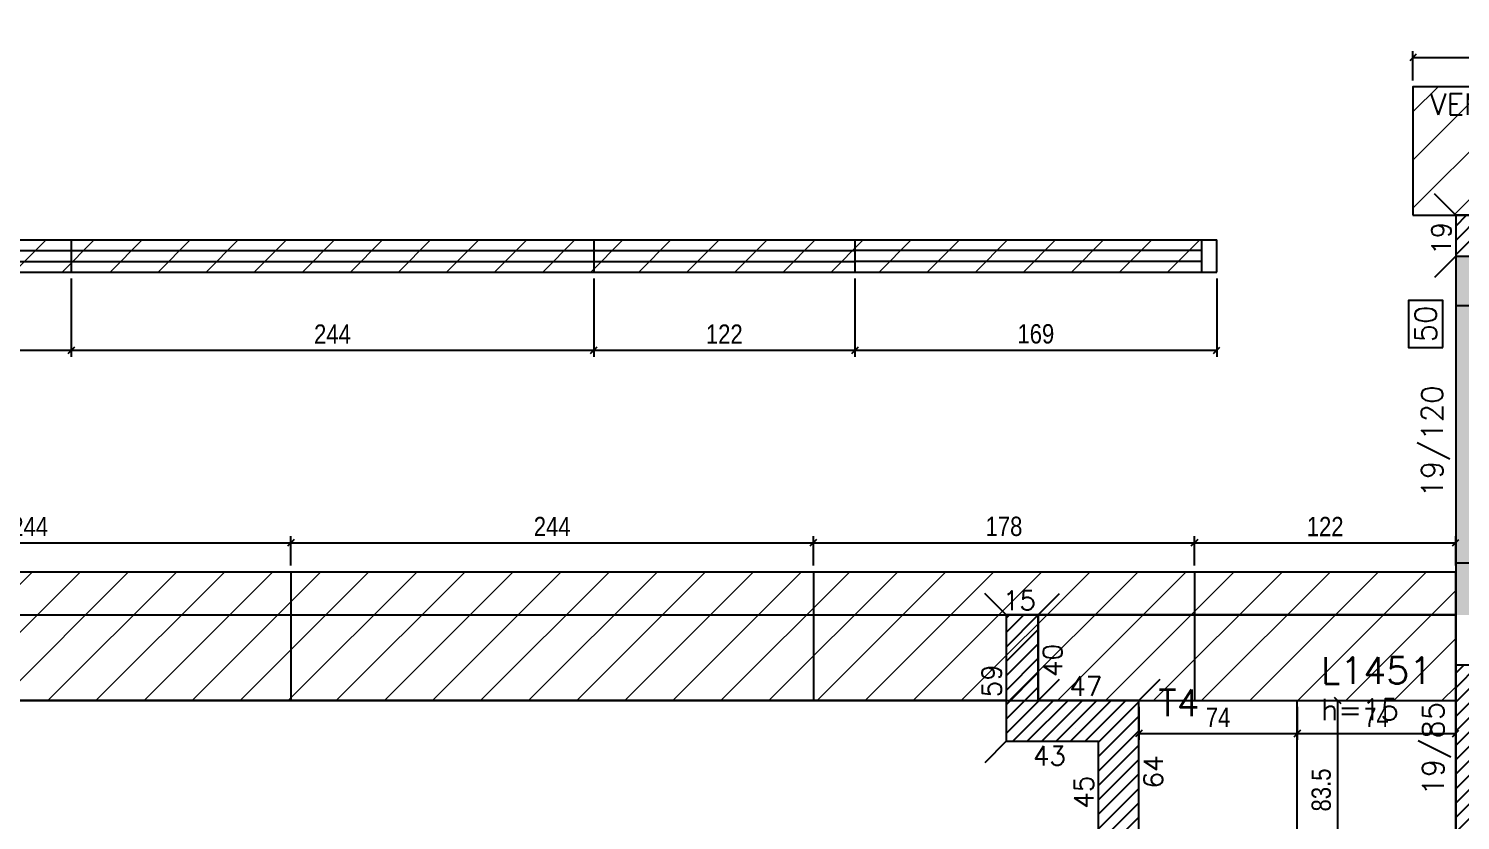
# Model space of a CAD drawing. Extents: x 1860 to 8661, y -614 to 3008.
# Drawn here: x 4824 to 5493, y 1822 to 2192 of the extents above; entities that cross this region are included whole.
import ezdxf
from ezdxf.enums import TextEntityAlignment as Align

# ---------------------------------------------------------------- set-up
doc = ezdxf.new("R2010")
doc.units = 0
for name, color, linetype in [('242', 12, 'Continuous'), ('COTA', 241, 'Continuous'), ('F-CORTE', 4, 'Continuous'), ('F-DESNIVEL-1', 254, 'Continuous'), ('F-LAJES', 3, 'Continuous'), ('F-LAJES-DIM', 2, 'Continuous'), ('F-LAJES-NOME', 4, 'Continuous'), ('F-PILARES-DIM', 172, 'Continuous'), ('F-PILARES-HACH', 174, 'Continuous'), ('F-PILARES-N', 170, 'Continuous'), ('F-PILARES-NASCE', 4, 'Continuous'), ('F-PILARES-NOME', 170, 'Continuous'), ('F-PILARES-S', 170, 'Continuous'), ('F-SOLIDO-CORTE', 71, 'Continuous'), ('F-VIGAS', 3, 'Continuous'), ('F-VIGAS-DIM', 2, 'Continuous'), ('Painéis', 200, 'Continuous'), ('SARR_2.2x7', 40, 'Continuous')]:
    doc.layers.add(name, color=color, linetype=linetype)
doc.layers.add('Hachura', color=251, linetype='Continuous', lineweight=9)
doc.styles.add('COTA TECNICA-50', font='techl___.ttf', dxfattribs={"height": 9})
doc.styles.add('MCP', font='romans.shx')
doc.dimstyles.new('COTA PAINEL-50', dxfattribs={"dimtxt": 9, "dimasz": 3, "dimexe": 3, "dimexo": 3, "dimgap": 3, "dimtad": 1, "dimdec": 1, "dimzin": 12, "dimdsep": 46, "dimtxsty": 'COTA TECNICA-50', "dimblk1": 'OBLIQUE', "dimblk2": 'OBLIQUE', "dimsah": 1, "dimcen": 0.9, "dimclrd": 4, "dimclre": 4, "dimclrt": 240, "dimadec": 1, "dimazin": 3, "dimtfac": 1, "dimtdec": 1, "dimtmove": 0, "dimatfit": 3, "dimfxl": 1, "dimtolj": 1, "dimtzin": 12, "dimarcsym": 0})
pattern_1 = [(45, (4214.506, 480.1385), (-3.367596, 3.367596), [])]

# ---------------------------------------------------------------- blocks, each defined once
blk = doc.blocks.new('*U38')
at = {"layer": 'F-VIGAS-DIM', "color": 1}
blk.add_lwpolyline([(0, 0), (22, 0), (22, 16), (0, 16)], close=True, dxfattribs=at)
at = {"layer": 'F-VIGAS-DIM', "style": 'MCP'}
blk.add_attdef('DIM', text='', height=10, dxfattribs=at).set_placement((11, 8), align=Align.MIDDLE_CENTER)
blk = doc.blocks.new('_Oblique')
at = {"color": 0, "linetype": 'ByBlock', "lineweight": -2}
blk.add_line((-0.5, -0.5), (0.5, 0.5), dxfattribs=at)
blk = doc.blocks.new('*D334')
at = {"layer": 'COTA', "color": 4, "lineweight": -2, "transparency": 16777216}
for p, q in [((4702.51, 1941.14), (4702.51, 1954.81)), ((4946.51, 1941.14), (4946.51, 1954.81)), ((4702.51, 1951.81), (4946.51, 1951.81))]:
    blk.add_line(p, q, dxfattribs=at)
at = {"layer": 'Defpoints', "color": 0, "transparency": 16777216}
for p in [(4946.51, 1951.81), (4702.51, 1938.14), (4946.51, 1938.14)]:
    blk.add_point(p, dxfattribs=at)
at = {"layer": 'COTA', "color": 4, "lineweight": -2, "transparency": 16777216, "xscale": 3, "yscale": 3, "zscale": 3, "rotation": 180}
blk.add_blockref('_Oblique', (4702.51, 1951.81), dxfattribs=at)
at = {"layer": 'COTA', "color": 4, "lineweight": -2, "transparency": 16777216, "xscale": 3, "yscale": 3, "zscale": 3}
blk.add_blockref('_Oblique', (4946.51, 1951.81), dxfattribs=at)
at = {"layer": 'COTA', "color": 240, "transparency": 16777216, "insert": (4824.51, 1959.38), "char_height": 9, "attachment_point": 5, "style": 'COTA TECNICA-50'}
blk.add_mtext('\\A1;244', dxfattribs=at)
blk = doc.blocks.new('*D335')
at = {"layer": 'COTA', "color": 4, "lineweight": -2, "transparency": 16777216}
for p, q in [((4946.51, 1941.14), (4946.51, 1954.81)), ((5190.51, 1941.14), (5190.51, 1954.81)), ((4946.51, 1951.81), (5190.51, 1951.81))]:
    blk.add_line(p, q, dxfattribs=at)
at = {"layer": 'Defpoints', "color": 0, "transparency": 16777216}
for p in [(5190.51, 1951.81), (4946.51, 1938.14), (5190.51, 1938.14)]:
    blk.add_point(p, dxfattribs=at)
at = {"layer": 'COTA', "color": 4, "lineweight": -2, "transparency": 16777216, "xscale": 3, "yscale": 3, "zscale": 3, "rotation": 180}
blk.add_blockref('_Oblique', (4946.51, 1951.81), dxfattribs=at)
at = {"layer": 'COTA', "color": 4, "lineweight": -2, "transparency": 16777216, "xscale": 3, "yscale": 3, "zscale": 3}
blk.add_blockref('_Oblique', (5190.51, 1951.81), dxfattribs=at)
at = {"layer": 'COTA', "color": 240, "transparency": 16777216, "insert": (5068.51, 1959.38), "char_height": 9, "attachment_point": 5, "style": 'COTA TECNICA-50'}
blk.add_mtext('\\A1;244', dxfattribs=at)
blk = doc.blocks.new('*D336')
at = {"layer": 'COTA', "color": 4, "lineweight": -2, "transparency": 16777216}
for p, q in [((5190.51, 1941.14), (5190.51, 1954.81)), ((5368.51, 1941.14), (5368.51, 1954.81)), ((5190.51, 1951.81), (5368.51, 1951.81))]:
    blk.add_line(p, q, dxfattribs=at)
at = {"layer": 'Defpoints', "color": 0, "transparency": 16777216}
for p in [(5368.51, 1951.81), (5190.51, 1938.14), (5368.51, 1938.14)]:
    blk.add_point(p, dxfattribs=at)
at = {"layer": 'COTA', "color": 4, "lineweight": -2, "transparency": 16777216, "xscale": 3, "yscale": 3, "zscale": 3, "rotation": 180}
blk.add_blockref('_Oblique', (5190.51, 1951.81), dxfattribs=at)
at = {"layer": 'COTA', "color": 4, "lineweight": -2, "transparency": 16777216, "xscale": 3, "yscale": 3, "zscale": 3}
blk.add_blockref('_Oblique', (5368.51, 1951.81), dxfattribs=at)
at = {"layer": 'COTA', "color": 240, "transparency": 16777216, "insert": (5279.51, 1959.4), "char_height": 9, "attachment_point": 5, "style": 'COTA TECNICA-50'}
blk.add_mtext('\\A1;178', dxfattribs=at)
blk = doc.blocks.new('*D337')
at = {"layer": 'COTA', "color": 4, "lineweight": -2, "transparency": 16777216}
for p, q in [((5368.51, 1941.14), (5368.51, 1954.81)), ((5490.51, 1941.14), (5490.51, 1954.81)), ((5368.51, 1951.81), (5490.51, 1951.81))]:
    blk.add_line(p, q, dxfattribs=at)
at = {"layer": 'Defpoints', "color": 0, "transparency": 16777216}
for p in [(5490.51, 1951.81), (5368.51, 1938.14), (5490.51, 1938.14)]:
    blk.add_point(p, dxfattribs=at)
at = {"layer": 'COTA', "color": 4, "lineweight": -2, "transparency": 16777216, "xscale": 3, "yscale": 3, "zscale": 3, "rotation": 180}
blk.add_blockref('_Oblique', (5368.51, 1951.81), dxfattribs=at)
at = {"layer": 'COTA', "color": 4, "lineweight": -2, "transparency": 16777216, "xscale": 3, "yscale": 3, "zscale": 3}
blk.add_blockref('_Oblique', (5490.51, 1951.81), dxfattribs=at)
at = {"layer": 'COTA', "color": 240, "transparency": 16777216, "insert": (5429.51, 1959.36), "char_height": 9, "attachment_point": 5, "style": 'COTA TECNICA-50'}
blk.add_mtext('\\A1;122', dxfattribs=at)
blk = doc.blocks.new('*D342')
at = {"layer": 'COTA', "color": 4, "lineweight": -2, "transparency": 16777216}
for p, q in [((5470.51, 2167.64), (5470.51, 2181.31)), ((5714.51, 2167.64), (5714.51, 2181.31)), ((5470.51, 2178.31), (5714.51, 2178.31))]:
    blk.add_line(p, q, dxfattribs=at)
at = {"layer": 'Defpoints', "color": 0, "transparency": 16777216}
for p in [(5714.51, 2178.31), (5470.51, 2164.64), (5714.51, 2164.64)]:
    blk.add_point(p, dxfattribs=at)
at = {"layer": 'COTA', "color": 4, "lineweight": -2, "transparency": 16777216, "xscale": 3, "yscale": 3, "zscale": 3, "rotation": 180}
blk.add_blockref('_Oblique', (5470.51, 2178.31), dxfattribs=at)
at = {"layer": 'COTA', "color": 4, "lineweight": -2, "transparency": 16777216, "xscale": 3, "yscale": 3, "zscale": 3}
blk.add_blockref('_Oblique', (5714.51, 2178.31), dxfattribs=at)
at = {"layer": 'COTA', "color": 240, "transparency": 16777216, "insert": (5592.51, 2185.88), "char_height": 9, "attachment_point": 5, "style": 'COTA TECNICA-50'}
blk.add_mtext('\\A1;244', dxfattribs=at)
blk = doc.blocks.new('*D441')
at = {"layer": 'COTA', "color": 4, "lineweight": -2, "transparency": 16777216}
for p, q in [((4599.9, 2075.16), (4599.9, 2038.64)), ((4843.9, 2075.16), (4843.9, 2038.64)), ((4599.9, 2041.64), (4843.9, 2041.64))]:
    blk.add_line(p, q, dxfattribs=at)
at = {"layer": 'Defpoints', "color": 0, "transparency": 16777216}
for p in [(4599.9, 2078.16), (4843.9, 2078.16), (4843.9, 2041.64)]:
    blk.add_point(p, dxfattribs=at)
at = {"layer": 'COTA', "color": 4, "lineweight": -2, "transparency": 16777216, "xscale": 3, "yscale": 3, "zscale": 3, "rotation": 180}
blk.add_blockref('_Oblique', (4599.9, 2041.64), dxfattribs=at)
at = {"layer": 'COTA', "color": 4, "lineweight": -2, "transparency": 16777216, "xscale": 3, "yscale": 3, "zscale": 3}
blk.add_blockref('_Oblique', (4843.9, 2041.64), dxfattribs=at)
at = {"layer": 'COTA', "color": 240, "transparency": 16777216, "insert": (4721.9, 2049.2), "char_height": 9, "attachment_point": 5, "style": 'COTA TECNICA-50'}
blk.add_mtext('\\A1;244', dxfattribs=at)
blk = doc.blocks.new('*D442')
at = {"layer": 'COTA', "color": 4, "lineweight": -2, "transparency": 16777216}
for p, q in [((4843.9, 2075.16), (4843.9, 2038.64)), ((5087.9, 2075.16), (5087.9, 2038.64)), ((4843.9, 2041.64), (5087.9, 2041.64))]:
    blk.add_line(p, q, dxfattribs=at)
at = {"layer": 'Defpoints', "color": 0, "transparency": 16777216}
for p in [(4843.9, 2078.16), (5087.9, 2078.16), (5087.9, 2041.64)]:
    blk.add_point(p, dxfattribs=at)
at = {"layer": 'COTA', "color": 4, "lineweight": -2, "transparency": 16777216, "xscale": 3, "yscale": 3, "zscale": 3, "rotation": 180}
blk.add_blockref('_Oblique', (4843.9, 2041.64), dxfattribs=at)
at = {"layer": 'COTA', "color": 4, "lineweight": -2, "transparency": 16777216, "xscale": 3, "yscale": 3, "zscale": 3}
blk.add_blockref('_Oblique', (5087.9, 2041.64), dxfattribs=at)
at = {"layer": 'COTA', "color": 240, "transparency": 16777216, "insert": (4965.9, 2049.2), "char_height": 9, "attachment_point": 5, "style": 'COTA TECNICA-50'}
blk.add_mtext('\\A1;244', dxfattribs=at)
blk = doc.blocks.new('*D443')
at = {"layer": 'COTA', "color": 4, "lineweight": -2, "transparency": 16777216}
for p, q in [((5087.9, 2075.16), (5087.9, 2038.64)), ((5209.9, 2075.16), (5209.9, 2038.64)), ((5087.9, 2041.64), (5209.9, 2041.64))]:
    blk.add_line(p, q, dxfattribs=at)
at = {"layer": 'Defpoints', "color": 0, "transparency": 16777216}
for p in [(5087.9, 2078.16), (5209.9, 2078.16), (5209.9, 2041.64)]:
    blk.add_point(p, dxfattribs=at)
at = {"layer": 'COTA', "color": 4, "lineweight": -2, "transparency": 16777216, "xscale": 3, "yscale": 3, "zscale": 3, "rotation": 180}
blk.add_blockref('_Oblique', (5087.9, 2041.64), dxfattribs=at)
at = {"layer": 'COTA', "color": 4, "lineweight": -2, "transparency": 16777216, "xscale": 3, "yscale": 3, "zscale": 3}
blk.add_blockref('_Oblique', (5209.9, 2041.64), dxfattribs=at)
at = {"layer": 'COTA', "color": 240, "transparency": 16777216, "insert": (5148.9, 2049.19), "char_height": 9, "attachment_point": 5, "style": 'COTA TECNICA-50'}
blk.add_mtext('\\A1;122', dxfattribs=at)
blk = doc.blocks.new('*D444')
at = {"layer": 'COTA', "color": 4, "lineweight": -2, "transparency": 16777216}
for p, q in [((5209.9, 2075.16), (5209.9, 2038.64)), ((5378.9, 2075.16), (5378.9, 2038.64)), ((5209.9, 2041.64), (5378.9, 2041.64))]:
    blk.add_line(p, q, dxfattribs=at)
at = {"layer": 'Defpoints', "color": 0, "transparency": 16777216}
for p in [(5209.9, 2078.16), (5378.9, 2078.16), (5378.9, 2041.64)]:
    blk.add_point(p, dxfattribs=at)
at = {"layer": 'COTA', "color": 4, "lineweight": -2, "transparency": 16777216, "xscale": 3, "yscale": 3, "zscale": 3, "rotation": 180}
blk.add_blockref('_Oblique', (5209.9, 2041.64), dxfattribs=at)
at = {"layer": 'COTA', "color": 4, "lineweight": -2, "transparency": 16777216, "xscale": 3, "yscale": 3, "zscale": 3}
blk.add_blockref('_Oblique', (5378.9, 2041.64), dxfattribs=at)
at = {"layer": 'COTA', "color": 240, "transparency": 16777216, "insert": (5294.4, 2049.26), "char_height": 9, "attachment_point": 5, "style": 'COTA TECNICA-50'}
blk.add_mtext('\\A1;169', dxfattribs=at)
blk = doc.blocks.new('*D461')
at = {"layer": 'COTA', "color": 4, "lineweight": -2, "transparency": 16777216}
for p, q in [((5342.51, 1875.14), (5342.51, 1859.78)), ((5416.51, 1875.14), (5416.51, 1859.78)), ((5342.51, 1862.78), (5416.51, 1862.78))]:
    blk.add_line(p, q, dxfattribs=at)
at = {"layer": 'Defpoints', "color": 0, "transparency": 16777216}
for p in [(5342.51, 1878.14), (5416.51, 1878.14), (5416.51, 1862.78)]:
    blk.add_point(p, dxfattribs=at)
at = {"layer": 'COTA', "color": 4, "lineweight": -2, "transparency": 16777216, "xscale": 3, "yscale": 3, "zscale": 3, "rotation": 180}
blk.add_blockref('_Oblique', (5342.51, 1862.78), dxfattribs=at)
at = {"layer": 'COTA', "color": 4, "lineweight": -2, "transparency": 16777216, "xscale": 3, "yscale": 3, "zscale": 3}
blk.add_blockref('_Oblique', (5416.51, 1862.78), dxfattribs=at)
at = {"layer": 'COTA', "color": 240, "transparency": 16777216, "insert": (5379.51, 1870.35), "char_height": 9, "attachment_point": 5, "style": 'COTA TECNICA-50'}
blk.add_mtext('\\A1;74', dxfattribs=at)
blk = doc.blocks.new('*D462')
at = {"layer": 'COTA', "color": 4, "lineweight": -2, "transparency": 16777216}
for p, q in [((5416.51, 1875.14), (5416.51, 1859.78)), ((5490.51, 1875.14), (5490.51, 1859.78)), ((5416.51, 1862.78), (5490.51, 1862.78))]:
    blk.add_line(p, q, dxfattribs=at)
at = {"layer": 'Defpoints', "color": 0, "transparency": 16777216}
for p in [(5416.51, 1878.14), (5490.51, 1878.14), (5490.51, 1862.78)]:
    blk.add_point(p, dxfattribs=at)
at = {"layer": 'COTA', "color": 4, "lineweight": -2, "transparency": 16777216, "xscale": 3, "yscale": 3, "zscale": 3, "rotation": 180}
blk.add_blockref('_Oblique', (5416.51, 1862.78), dxfattribs=at)
at = {"layer": 'COTA', "color": 4, "lineweight": -2, "transparency": 16777216, "xscale": 3, "yscale": 3, "zscale": 3}
blk.add_blockref('_Oblique', (5490.51, 1862.78), dxfattribs=at)
at = {"layer": 'COTA', "color": 240, "transparency": 16777216, "insert": (5453.51, 1870.35), "char_height": 9, "attachment_point": 5, "style": 'COTA TECNICA-50'}
blk.add_mtext('\\A1;74', dxfattribs=at)
blk = doc.blocks.new('*D463')
at = {"layer": 'COTA', "color": 4, "lineweight": -2, "transparency": 16777216}
for p, q in [((5419.51, 1878.14), (5438.43, 1878.14)), ((5435.43, 1794.64), (5435.43, 1878.14)), ((5419.51, 1794.64), (5438.43, 1794.64))]:
    blk.add_line(p, q, dxfattribs=at)
at = {"layer": 'Defpoints', "color": 0, "transparency": 16777216}
for p in [(5416.51, 1878.14), (5435.43, 1878.14), (5416.51, 1794.64)]:
    blk.add_point(p, dxfattribs=at)
at = {"layer": 'COTA', "color": 4, "lineweight": -2, "transparency": 16777216, "xscale": 3, "yscale": 3, "zscale": 3}
for p, rotation in [((5435.43, 1878.14), 90), ((5435.43, 1794.64), 270)]:
    blk.add_blockref('_Oblique', p, dxfattribs=dict(at, rotation=rotation))
at = {"layer": 'COTA', "color": 240, "transparency": 16777216, "insert": (5427.71, 1836.39), "char_height": 9, "attachment_point": 5, "rotation": 90, "style": 'COTA TECNICA-50'}
blk.add_mtext('\\A1;83.5', dxfattribs=at)

msp = doc.modelspace()

# ---------------------------------------------------------------- hatches: boundary and pattern name
at = {"layer": 'F-PILARES-HACH', "linetype": 'Continuous'}
h = msp.add_hatch(dxfattribs=at)
h.set_pattern_fill('ANSI31', color=256, scale=1.5, style=0)
h.set_pattern_definition(pattern_1)
h.paths.add_polyline_path([(5537.51, 2144.64), (5537.51, 2104.64), (5490.51, 2104.64), (5490.51, 2085.64), (5552.51, 2085.64), (5552.51, 2144.64)], flags=16)
h = msp.add_hatch(dxfattribs=at)
h.set_pattern_fill('ANSI31', color=256, scale=1.5, style=0)
h.set_pattern_definition(pattern_1)
h.paths.add_polyline_path([(5280.51, 1918.14), (5280.51, 1859.14), (5323.51, 1859.14), (5323.51, 1814.14), (5342.51, 1814.14), (5342.51, 1878.14), (5295.51, 1878.14), (5295.51, 1918.14)], flags=16)
h = msp.add_hatch(dxfattribs=at)
h.set_pattern_fill('ANSI31', color=256, scale=1.5, style=0)
h.set_pattern_definition(pattern_1)
h.paths.add_polyline_path([(5490.51, 1695.64), (5509.51, 1695.64), (5509.51, 1894.64), (5490.51, 1894.64)], flags=16)
at = {"layer": 'F-SOLIDO-CORTE', "linetype": 'Continuous'}
msp.add_hatch(color=256, dxfattribs=at).paths.add_polyline_path([(5490.51, 2062.4), (5490.51, 1942.4), (5542.86, 1942.4), (5542.86, 1957.4), (5509.51, 1957.4), (5509.51, 2062.4)], flags=16)
at = {"layer": 'Hachura', "linetype": 'ByBlock'}
h = msp.add_hatch(dxfattribs=at)
h.set_pattern_fill('ANSI31', color=256, scale=5)
h.set_pattern_definition([(45, (-57.487, -1107.581), (-11.22532, 11.22532), [])])
h.paths.add_polyline_path([(5470.51, 2164.64), (5470.51, 2104.64), (5714.51, 2104.64), (5714.51, 2164.64)])
h.paths.add_polyline_path([(5958.51, 2104.64), (5958.51, 2164.64), (5714.51, 2164.64), (5714.51, 2104.64)])
h.paths.add_polyline_path([(5958.51, 2164.64), (5958.51, 2104.64), (6202.51, 2104.64), (6202.51, 2164.64)])
h.paths.add_polyline_path([(6202.51, 2164.64), (6202.51, 2104.64), (6446.51, 2104.64), (6446.51, 2164.64)])
h.paths.add_polyline_path([(6690.51, 2104.64), (6690.51, 2164.64), (6446.51, 2164.64), (6446.51, 2104.64)])
h.paths.add_polyline_path([(6690.51, 2164.64), (6690.51, 2104.64), (6934.51, 2104.64), (6934.51, 2164.64)])
h.paths.add_polyline_path([(6934.51, 2164.64), (6934.51, 2104.64), (7069.51, 2104.64), (7069.51, 2164.64)])
h = msp.add_hatch(dxfattribs=at)
h.set_pattern_fill('ANSI31', color=256, scale=5)
h.paths.add_polyline_path([(4111.9, 2093.16), (4111.9, 2078.16), (4355.9, 2078.16), (4355.9, 2093.16)])
h.paths.add_polyline_path([(4599.9, 2078.16), (4599.9, 2093.16), (4355.9, 2093.16), (4355.9, 2078.16)])
h.paths.add_polyline_path([(4599.9, 2093.16), (4599.9, 2078.16), (4843.9, 2078.16), (4843.9, 2093.16)])
h.paths.add_polyline_path([(5087.9, 2078.16), (5087.9, 2093.16), (4843.9, 2093.16), (4843.9, 2078.16)])
h.paths.add_polyline_path([(5087.9, 2093.16), (5087.9, 2078.16), (5209.9, 2078.16), (5209.9, 2093.16)])
h.paths.add_polyline_path([(5209.9, 2093.16), (5209.9, 2078.16), (5378.9, 2078.16), (5378.9, 2093.16)])
h = msp.add_hatch(dxfattribs=at)
h.set_pattern_fill('ANSI31', color=256, scale=5)
h.set_pattern_definition([(45, (239.853, -222.987), (-11.22532, 11.22532), [])])
h.paths.add_polyline_path([(2994.51, 1938.14), (2994.51, 1878.14), (3238.51, 1878.14), (3238.51, 1938.14)])
h.paths.add_polyline_path([(3238.51, 1938.14), (3238.51, 1878.14), (3482.51, 1878.14), (3482.51, 1938.14)])
h.paths.add_polyline_path([(3482.51, 1938.14), (3482.51, 1878.14), (3726.51, 1878.14), (3726.51, 1938.14)])
h.paths.add_polyline_path([(3726.51, 1938.14), (3726.51, 1878.14), (3970.51, 1878.14), (3970.51, 1938.14)])
h.paths.add_polyline_path([(3970.51, 1938.14), (3970.51, 1878.14), (4214.51, 1878.14), (4214.51, 1938.14)])
h.paths.add_polyline_path([(4458.51, 1878.14), (4458.51, 1938.14), (4214.51, 1938.14), (4214.51, 1878.14)])
h.paths.add_polyline_path([(4702.51, 1878.14), (4702.51, 1938.14), (4458.51, 1938.14), (4458.51, 1878.14)])
h.paths.add_polyline_path([(4946.51, 1878.14), (4946.51, 1938.14), (4702.51, 1938.14), (4702.51, 1878.14)])
h.paths.add_polyline_path([(5190.51, 1878.14), (5190.51, 1938.14), (4946.51, 1938.14), (4946.51, 1878.14)])
h.paths.add_polyline_path([(5190.51, 1938.14), (5190.51, 1878.14), (5368.51, 1878.14), (5368.51, 1938.14)])
h.paths.add_polyline_path([(5490.51, 1878.14), (5490.51, 1938.14), (5368.51, 1938.14), (5368.51, 1878.14)])

# ---------------------------------------------------------------- linework, layer by layer
at = {"layer": '242', "linetype": 'Continuous'}
msp.add_line((5313.13, 1864.97), (5313.13, 1864.97), dxfattribs=at)
at = {"layer": 'F-CORTE', "linetype": 'Continuous'}
for p, q in [((5509.51, 2062.4), (5490.51, 2062.4)), ((5490.51, 2062.4), (5490.51, 1942.4)), ((5490.51, 1942.4), (5542.86, 1942.4))]:
    msp.add_line(p, q, dxfattribs=at)
at = {"layer": 'F-DESNIVEL-1', "linetype": 'Continuous'}
for points in [[(5509.51, 1918.14), (5509.51, 2085.64), (5490.51, 2085.64)], [(5509.51, 1918.14), (5490.51, 2085.64), (5490.51, 1918.14)], [(5509.51, 1918.14), (5490.51, 1918.14), (5509.51, 1918.14)]]:
    msp.add_solid(points, dxfattribs=at)
at = {"layer": 'F-LAJES', "linetype": 'Continuous'}
for p, q in [((3014.51, 1918.14), (5295.51, 1918.14)), ((5295.51, 1918.14), (5295.51, 1878.14)), ((5295.51, 1918.14), (5490.51, 1918.14)), ((5490.51, 1918.14), (5295.51, 1918.14)), ((5490.51, 1795.14), (5490.51, 1918.14))]:
    msp.add_line(p, q, dxfattribs=at)
at = {"layer": 'F-PILARES-N', "linetype": 'Continuous'}
for points in [[(5537.51, 2144.64), (5537.51, 2104.64), (5490.51, 2104.64), (5490.51, 2085.64), (5552.51, 2085.64), (5552.51, 2144.64), (5537.51, 2144.64)], [(5280.51, 1918.14), (5280.51, 1859.14), (5323.51, 1859.14), (5323.51, 1814.14), (5342.51, 1814.14), (5342.51, 1878.14), (5295.51, 1878.14), (5295.51, 1918.14), (5280.51, 1918.14)]]:
    msp.add_lwpolyline(points, dxfattribs=at)
at = {"layer": 'F-PILARES-NASCE', "linetype": 'Continuous'}
for p, q in [((5490.51, 2104.64), (5480.51, 2114.64)), ((5490.51, 2085.64), (5480.51, 2075.64)), ((5280.51, 1918.14), (5270.51, 1928.14)), ((5295.51, 1918.14), (5305.51, 1928.14)), ((5295.51, 1878.14), (5305.51, 1888.14)), ((5342.51, 1878.14), (5352.51, 1888.14)), ((5280.51, 1859.14), (5270.51, 1849.14))]:
    msp.add_line(p, q, dxfattribs=at)
at = {"layer": 'F-PILARES-S', "linetype": 'Continuous'}
msp.add_lwpolyline([(5490.51, 1695.64), (5509.51, 1695.64), (5509.51, 1894.64), (5490.51, 1894.64), (5490.51, 1695.64)], dxfattribs=at)
at = {"layer": 'F-SOLIDO-CORTE', "linetype": 'Continuous'}
for p, q in [((5490.51, 2062.4), (5490.51, 1942.4)), ((5509.51, 2062.4), (5490.51, 2062.4)), ((5490.51, 1942.4), (5542.86, 1942.4))]:
    msp.add_line(p, q, dxfattribs=at)
at = {"layer": 'F-VIGAS'}
for points in [[(5490.51, 2085.64), (5490.51, 1918.14)], [(5490.51, 1918.14), (5490.51, 1894.64)], [(5280.51, 1878.14), (4597.01, 1878.14)]]:
    msp.add_lwpolyline(points, dxfattribs=at)
at = {"layer": 'Painéis'}
for p, q in [((2891.9, 2093.16), (5378.9, 2093.16)), ((4843.9, 2093.16), (4843.9, 2078.16)), ((5087.9, 2093.16), (5087.9, 2078.16)), ((5209.9, 2093.16), (5209.9, 2078.16)), ((5378.9, 2078.16), (5378.9, 2093.16)), ((2891.9, 2078.16), (5378.9, 2078.16)), ((4946.51, 1938.14), (4946.51, 1878.14)), ((5190.51, 1938.14), (5190.51, 1878.14)), ((5368.51, 1938.14), (5368.51, 1878.14))]:
    msp.add_line(p, q, dxfattribs=at)
for points in [[(5470.51, 2104.64), (7069.51, 2104.64), (7069.51, 2164.64), (5470.51, 2164.64)], [(2994.51, 1878.14), (5490.51, 1878.14), (5490.51, 1938.14), (2994.51, 1938.14)]]:
    msp.add_lwpolyline(points, close=True, dxfattribs=at)
msp.add_lwpolyline([(5416.51, 1794.64), (5416.51, 1878.14)], dxfattribs=at)
at = {"layer": 'SARR_2.2x7'}
for p, q in [((5371.9, 2078.16), (5371.9, 2093.16)), ((4599.9, 2088.16), (4843.9, 2088.16)), ((4843.9, 2088.16), (5087.9, 2088.16)), ((5087.9, 2088.16), (5209.9, 2088.16)), ((5371.9, 2088.16), (5209.9, 2088.16)), ((4599.9, 2083.16), (4843.9, 2083.16)), ((4843.9, 2083.16), (5087.9, 2083.16)), ((5087.9, 2083.16), (5209.9, 2083.16)), ((5371.9, 2083.16), (5209.9, 2083.16))]:
    msp.add_line(p, q, dxfattribs=at)

# ---------------------------------------------------------------- block references
at = {"layer": 'F-VIGAS-DIM', "linetype": 'Continuous', "rotation": 90}
msp.add_blockref('*U38', (5484.46, 2042.94), dxfattribs=at).add_auto_attribs({'DIM': '50'})

# ---------------------------------------------------------------- texts
at = {"layer": 'F-LAJES-DIM', "linetype": 'Continuous', "style": 'MCP'}
msp.add_text('h=15', height=10, dxfattribs=at).set_placement((5427.52, 1868.91))
at = {"layer": 'F-LAJES-NOME', "linetype": 'Continuous', "style": 'MCP'}
msp.add_text('L1451', height=12.5, dxfattribs=at).set_placement((5427.52, 1885.91))
at = {"layer": 'F-PILARES-DIM', "linetype": 'Continuous', "style": 'MCP'}
for s, p in [('19', (5488.26, 2086.14)), ('40', (5306.76, 1889.14)), ('59', (5278.26, 1879.64)), ('64', (5353.76, 1837.14)), ('45', (5321.26, 1827.64))]:
    msp.add_text(s, height=9, rotation=90, dxfattribs=at).set_placement(p)
for s, p in [('15', (5279.01, 1920.39)), ('47', (5310.01, 1880.39)), ('43', (5293.01, 1847.89))]:
    msp.add_text(s, height=9, dxfattribs=at).set_placement(p)
at = {"layer": 'F-PILARES-NOME', "linetype": 'Continuous', "style": 'MCP'}
msp.add_text('T4', height=12.5, dxfattribs=at).set_placement((5351.56, 1870.85))
at = {"layer": 'F-VIGAS-DIM', "linetype": 'Continuous', "style": 'MCP'}
msp.add_text('VEM DO 4°PAV.', height=10, dxfattribs=at).set_placement((5478.47, 2151.49))
for s, p in [('19/120', (5484.46, 1972.94)), ('19/85', (5484.93, 1833.8))]:
    msp.add_text(s, height=10, rotation=90, dxfattribs=at).set_placement(p)

# ---------------------------------------------------------------- dimensions: what is measured, and where the dimension line sits
at = {"layer": 'COTA'}
for base, p1, p2, picture, middle in [((5714.51, 2178.31), (5470.51, 2164.64), (5714.51, 2164.64), '*D342', (5592.51, 2185.88)), ((5378.9, 2041.64), (5209.9, 2078.16), (5378.9, 2078.16), '*D444', (5294.4, 2049.26)), ((5416.51, 1862.78), (5342.51, 1878.14), (5416.51, 1878.14), '*D461', (5379.51, 1870.35))]:
    dim = msp.add_linear_dim(base=base, p1=p1, p2=p2, dimstyle='COTA PAINEL-50', dxfattribs=at)
    dim.commit()
    dim.dimension.update_dxf_attribs({"geometry": picture, "text_midpoint": middle})
for base, p1, p2, picture, middle in [((4843.9, 2041.64), (4599.9, 2078.16), (4843.9, 2078.16), '*D441', (4721.9, 2049.2)), ((5087.9, 2041.64), (4843.9, 2078.16), (5087.9, 2078.16), '*D442', (4965.9, 2049.2)), ((5209.9, 2041.64), (5087.9, 2078.16), (5209.9, 2078.16), '*D443', (5148.9, 2049.19)), ((4946.51, 1951.81), (4702.51, 1938.14), (4946.51, 1938.14), '*D334', (4824.51, 1959.38)), ((5190.51, 1951.81), (4946.51, 1938.14), (5190.51, 1938.14), '*D335', (5068.51, 1959.38)), ((5368.51, 1951.81), (5190.51, 1938.14), (5368.51, 1938.14), '*D336', (5279.51, 1959.4)), ((5490.51, 1951.81), (5368.51, 1938.14), (5490.51, 1938.14), '*D337', (5429.51, 1959.36)), ((5490.51, 1862.78), (5416.51, 1878.14), (5490.51, 1878.14), '*D462', (5453.51, 1870.35))]:
    dim = msp.add_linear_dim(base=base, p1=p1, p2=p2, dimstyle='COTA PAINEL-50', override={"dimtmove": 1}, dxfattribs=at)
    dim.commit()
    dim.dimension.update_dxf_attribs({"geometry": picture, "text_midpoint": middle})
dim = msp.add_linear_dim(base=(5435.43, 1878.14), p1=(5416.51, 1794.64), p2=(5416.51, 1878.14), angle=90, dimstyle='COTA PAINEL-50', dxfattribs=at)
dim.commit()
dim.dimension.update_dxf_attribs({"geometry": '*D463', "text_midpoint": (5427.71, 1836.39)})

doc.saveas('drawing.dxf')
